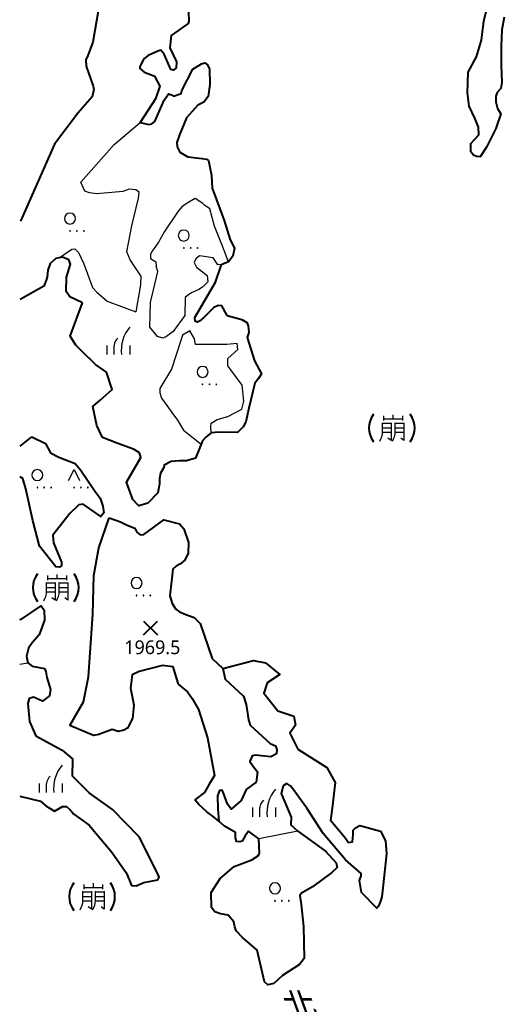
# Model space of a CAD drawing. Header units: metres. Extents: x 232867 to 235443, y 2535802 to 2538582.
# Drawn here: x 232878 to 233143, y 2537369 to 2537906 of the extents above; entities that cross this region are included whole.
import ezdxf
from ezdxf.enums import TextEntityAlignment as Align

# ---------------------------------------------------------------- set-up
doc = ezdxf.new("R2010")
doc.units = ezdxf.units.M
for name, color, linetype, lineweight in [('9510101', 5, 'Continuous', 20), ('9710500', 3, 'Continuous', 20), ('9710600', 3, 'Continuous', 20), ('9720000', 3, 'Continuous', 20)]:
    doc.layers.add(name, color=color, linetype=linetype, lineweight=lineweight)
doc.layers.add('9790201', color=34, linetype='145', lineweight=20, true_color=0xa55200)
doc.layers.add('9810200', color=7, linetype='Continuous')
doc.layers.add('9820205', color=34, linetype='Continuous', true_color=0xa55200)
doc.styles.add('LMP', font='')
doc.styles.get('LMP').set_extended_font_data('Microsoft JhengHei')
doc.linetypes.add('145', pattern='A,0,-7.5,[10,base.shx,S=1,R=0,X=0,Y=0]', length=7.5)

# ---------------------------------------------------------------- blocks, each defined once
blk = doc.blocks.new('98225')
at = {"lineweight": 0}
for points in [[(-4.3718, 4.121213), (-4.3718, 6.620776)], [(0.625848, 7.246036), (0.625848, 4.746473)], [(5.936866, 4.121213), (5.936866, 6.620776)], [(-6.557994, -7.127561), (-5.892824, -5.979033), (-5.403554, -4.744772), (-5.10201, -3.451385), (-4.997061, -2.128435), (-4.997061, -1.815065), (-4.997061, 2.87217)], [(-4.997061, 2.558801), (-0.311303, 2.558801), (-0.311303, -2.128435), (-0.311303, -6.81567), (-2.185606, -5.565149)], [(-4.997061, 0.059238), (-0.311303, 0.059238)], [(5.936866, 4.746473), (4.999714, 4.746473), (0.313957, 4.746473), (-4.3718, 4.746473)], [(-0.311303, 2.87217), (-0.311303, 2.558801)], [(0.313957, -7.127561), (0.979128, -5.979033), (1.468397, -4.744772), (1.769941, -3.451385), (1.876369, -2.128435), (1.876369, 2.558801), (1.876369, 2.87217)], [(1.876369, 2.558801), (6.560648, 2.558801)], [(1.876369, 0.059238), (6.560648, 0.059238)], [(6.560648, 2.87217), (6.560648, -1.815065), (6.560648, -6.503779), (6.560648, -6.81567), (4.999714, -5.565149)], [(-0.311303, -2.440326), (-4.997061, -2.440326)], [(6.560648, -2.440326), (1.876369, -2.440326)]]:
    blk.add_lwpolyline(points, dxfattribs=at)
for start, end in [(143.130102, 216.869898), (323.130102, 36.869898)]:
    blk.add_arc((0, 0), 12.5, start, end)
blk = doc.blocks.new('97132')
at = {"linetype": 'Continuous'}
for points in [[(-3.2, 6.8, 1), (2.8, 6.8, 1)], [(-0.4, 0, 1), (0, 0, 1)], [(3.35, 0, 1), (3.75, 0, 1)], [(7.1, 0, 1), (7.5, 0, 1)]]:
    blk.add_lwpolyline(points, format="xyb", close=True, dxfattribs=at)
blk = doc.blocks.new('97200')
at = {"linetype": 'Continuous'}
for points in [[(6.25, 15, 0.214635), (1.75, 0)], [(-0.25, 9, 0.201941), (-2.25, 5)]]:
    blk.add_lwpolyline(points, format="xyb", dxfattribs=at)
for points in [[(-6.25, 5), (-6.25, 0)], [(-2.25, 0), (-2.25, 5)], [(6.25, 5), (6.25, 0)]]:
    blk.add_lwpolyline(points, dxfattribs=at)
blk = doc.blocks.new('98120')
at = {"linetype": 'Continuous'}
for points in [[(-3.75, -3.75), (3.75, 3.75)], [(-3.75, 3.75), (3.75, -3.75)]]:
    blk.add_lwpolyline(points, dxfattribs=at)
blk = doc.blocks.new('97133')
at = {"linetype": 'Continuous'}
for points in [[(-13, 6.8, 1), (-7, 6.8, 1)], [(-10.2, 0, 1), (-9.8, 0, 1)], [(-6.45, 0, 1), (-6.05, 0, 1)], [(-2.7, 0, 1), (-2.3, 0, 1)], [(9.8, 0, 1), (10.2, 0, 1)], [(13.55, 0, 1), (13.95, 0, 1)], [(17.3, 0, 1), (17.7, 0, 1)]]:
    blk.add_lwpolyline(points, format="xyb", close=True, dxfattribs=at)
for points in [[(7, 3.8), (10, 9.8)], [(10, 9.8), (13, 3.8)]]:
    blk.add_lwpolyline(points, dxfattribs=at)

msp = doc.modelspace()

# ---------------------------------------------------------------- linework, layer by layer
at = {"layer": '9790201', "flags": 128}
for points in [[(232944.462497, 2537766.01094), (232938.595153, 2537774.81675), (232936.800006, 2537779.101838), (232939.498036, 2537793.28258), (232943.201484, 2537808.482382), (232943.435007, 2537811.771367), (232941.657692, 2537813.022234), (232938.116438, 2537813.248303), (232934.5841, 2537811.957261), (232920.43097, 2537810.838721), (232916.382548, 2537811.313815), (232913.848198, 2537812.306091), (232911.797239, 2537817.09497), (232929.881395, 2537837.713704), (232944.01386, 2537849.602411)], [(232988.850838, 2537782.337337), (232984.545427, 2537793.192059), (232981.962039, 2537802.528443), (232979.168904, 2537804.530213), (232978.151598, 2537805.533968), (232974.089802, 2537808.284728), (232970.561921, 2537806.23513), (232967.035527, 2537803.932681), (232964.774822, 2537801.386946), (232957.254989, 2537790.204076), (232954.002239, 2537784.363616), (232951.99586, 2537781.566942), (232950.492191, 2537779.279797), (232949.742585, 2537777.756948), (232949.755959, 2537775.481282), (232952.547608, 2537773.732364), (232952.755012, 2537771.324553)], [(232899.947009, 2537775.865108), (232906.879222, 2537780.557625), (232908.424187, 2537780.8271), (232910.498055, 2537778.780556), (232913.369006, 2537772.615562), (232918.082919, 2537759.762232), (232920.417512, 2537757.202102), (232926.116177, 2537752.347413), (232941.760363, 2537746.395858)], [(232992.245068, 2537773.779867), (232988.850838, 2537782.337337)], [(232988.460976, 2537772.307527), (232986.336466, 2537772.098216), (232983.796022, 2537775.856608), (232976.486128, 2537776.934603), (232974.355079, 2537775.281523), (232973.484687, 2537773.386137), (232974.758588, 2537770.877368), (232980.578064, 2537766.262334), (232980.850503, 2537762.738629), (232977.970567, 2537759.946603), (232975.963229, 2537758.672219), (232972.447078, 2537757.008662), (232970.564187, 2537755.98706), (232968.559057, 2537754.334932), (232968.36535, 2537744.385771), (232962.095821, 2537735.703794), (232958.38559, 2537733.106031), (232956.33551, 2537732.191125), (232953.504055, 2537733.069077), (232949.363745, 2537738.048603), (232949.670657, 2537751.544891), (232953.668658, 2537768.385871), (232952.755012, 2537771.324553)], [(232944.462497, 2537766.01094), (232944.234955, 2537761.142577), (232941.760363, 2537746.395858)], [(232982.763187, 2537680.567779), (232982.484843, 2537683.926199), (232982.732592, 2537685.737589), (232986.080307, 2537687.830947), (232991.7572, 2537689.424933), (232999.48799, 2537693.360986), (233000.495816, 2537697.76315), (232999.668433, 2537706.545957), (232993.416494, 2537714.770697), (232991.85198, 2537717.085372), (232991.829034, 2537720.96273), (232997.227584, 2537725.915136), (232996.94924, 2537729.273556), (232991.266228, 2537728.713532), (232974.208011, 2537728.584403), (232973.672739, 2537731.682376), (232971.062156, 2537736.057149), (232967.199056, 2537733.701387), (232966.182051, 2537730.850166), (232961.104677, 2537715.301606), (232954.705949, 2537704.654584), (232954.719717, 2537702.328169), (232955.770375, 2537699.4926), (232958.637886, 2537695.378274), (232961.24541, 2537691.520481), (232964.371379, 2537687.408111), (232967.763454, 2537682.005245), (232977.359297, 2537674.324876)], [(232878.462539, 2537554.450093), (232882.747771, 2537555.25496)], [(233030.038648, 2537463.458064), (233008.787259, 2537459.220472)]]:
    msp.add_lwpolyline(points, dxfattribs=at)
at = {"layer": '9820205', "flags": 128}
for points in [[(232926.726301, 2537921.053835), (232922.039699, 2537916.679055), (232921.326619, 2537911.342456), (232918.206205, 2537893.465521), (232915.520008, 2537886.254284), (232914.418432, 2537883.766326), (232914.685807, 2537880.420844), (232918.468791, 2537869.539058), (232918.85226, 2537867.55825), (232917.882576, 2537863.707492), (232910.245274, 2537854.971053), (232897.325101, 2537837.763934), (232887.654599, 2537816.118041), (232878.737331, 2537795.945188)], [(233142.552966, 2537907.070209), (233141.205503, 2537900.238494), (233140.755495, 2537891.26605), (233140.819318, 2537880.907924), (233141.255867, 2537871.563213), (233140.645294, 2537868.147833), (233138.637447, 2537865.985128), (233137.891217, 2537864.084616), (233137.910675, 2537860.92665), (233138.817469, 2537857.270099), (233140.603815, 2537854.378148), (233138.000183, 2537846.40001), (233132.757116, 2537836.254389), (233129.379234, 2537830.923208), (233127.357376, 2537831.034238), (233125.836118, 2537831.907002), (233124.309412, 2537833.663996), (233124.281392, 2537838.211466), (233128.673705, 2537842.918698), (233128.395385, 2537847.085301), (233126.470268, 2537851.997394), (233123.398176, 2537858.543029), (233122.469588, 2537865.736502), (233122.904808, 2537877.108999), (233127.401646, 2537885.354108), (233130.12459, 2537894.470069), (233131.323164, 2537904.96407), (233133.79036, 2537914.583395)], [(232970.341375, 2537909.970053), (232970.618924, 2537904.885729), (232970.253882, 2537903.642379), (232964.569545, 2537899.629525), (232960.862463, 2537896.996266), (232960.156764, 2537890.291742), (232963.922659, 2537882.752601), (232963.693164, 2537879.525331), (232962.212195, 2537878.149488), (232960.721186, 2537878.510395), (232957.074342, 2537886.918849), (232955.325148, 2537889.014632), (232953.715088, 2537888.506227), (232948.392924, 2537886.232937), (232946.046324, 2537884.354315), (232943.960778, 2537880.244602), (232943.843161, 2537879.127181), (232944.840754, 2537878.266308), (232946.211995, 2537877.16014), (232948.699162, 2537876.186466), (232951.808121, 2537874.969374), (232954.818112, 2537869.409466), (232952.500201, 2537862.568697), (232944.01386, 2537849.602411)], [(232944.01386, 2537849.602411), (232948.742402, 2537848.499288), (232950.502317, 2537849.01628), (232952.00598, 2537850.286854), (232957.227597, 2537861.785086), (232959.473526, 2537865.327838), (232961.114146, 2537864.710645), (232962.251827, 2537863.963729), (232966.399042, 2537865.380218), (232966.766496, 2537867.14588), (232972.742888, 2537878.77574), (232977.510866, 2537881.707966), (232979.270781, 2537882.224957), (232980.788425, 2537881.103154), (232981.809754, 2537878.718394), (232982.110155, 2537870.409933), (232981.14107, 2537863.854753), (232978.766278, 2537860.814706), (232975.502699, 2537859.02714), (232969.24651, 2537852.180132), (232965.522671, 2537842.959792), (232964.036667, 2537838.667266), (232964.17583, 2537836.401755), (232965.703776, 2537833.517147), (232970.000456, 2537830.905319), (232977.939206, 2537829.958), (232980.207211, 2537829.723314), (232981.218973, 2537828.975445), (232982.904477, 2537820.677459), (232983.321967, 2537813.880925), (232989.846824, 2537796.301445), (232993.056595, 2537785.748424), (232995.476271, 2537781.107677), (232994.493941, 2537776.818961), (232992.245068, 2537773.779867)], [(232899.947009, 2537775.865108), (232898.137382, 2537775.463086), (232895.047162, 2537772.721429), (232893.774132, 2537769.087439), (232893.278386, 2537765.329891), (232892.899957, 2537763.64429), (232891.623902, 2537760.528042), (232878.68873, 2537753.233715)], [(232912.579883, 2537751.366903), (232905.766361, 2537754.551357), (232903.678223, 2537757.512699), (232903.890919, 2537765.410223), (232906.050227, 2537772.416394), (232905.129906, 2537774.868811), (232901.756635, 2537776.26713), (232899.947009, 2537775.865108)], [(232991.478365, 2537744.539658), (232988.590806, 2537749.713398), (232986.511434, 2537749.957435), (232984.179961, 2537748.900664), (232978.75766, 2537743.40423), (232976.432291, 2537741.308385), (232975.13669, 2537740.779015), (232974.094714, 2537741.290687), (232973.822775, 2537743.366869), (232985.138005, 2537762.676261), (232988.460976, 2537772.307527)], [(232992.245068, 2537773.779867), (232989.1052, 2537772.370997), (232988.460976, 2537772.307527)], [(232922.307953, 2537698.38864), (232928.858521, 2537704.059436), (232925.685289, 2537713.647274), (232919.687065, 2537717.758343), (232912.110618, 2537725.234604), (232908.975536, 2537728.32823), (232905.829772, 2537733.240235), (232912.579883, 2537751.366903)], [(232991.478365, 2537744.539658), (232999.543753, 2537742.2627), (233002.150217, 2537740.723753), (233002.940092, 2537738.911273), (233003.221187, 2537735.27648), (233002.45878, 2537732.413127), (233006.429517, 2537719.713966), (233010.10695, 2537712.727746), (233008.563825, 2537710.118262), (233006.501239, 2537707.504846), (233003.204092, 2537693.97132), (233001.689961, 2537686.426234), (233000.146837, 2537683.816751), (232997.04838, 2537680.675932), (232987.177084, 2537680.860977), (232982.763187, 2537680.567779)], [(232938.395873, 2537672.293297), (232931.887999, 2537674.727224), (232923.556776, 2537678.04129), (232920.401856, 2537684.511906), (232918.262969, 2537694.886915), (232922.307953, 2537698.38864)], [(232884.996594, 2537678.411131), (232892.375679, 2537674.622933), (232895.260455, 2537669.59177), (232899.667352, 2537667.20849), (232908.693106, 2537663.761713), (232911.56892, 2537660.268355), (232919.545122, 2537648.465172), (232922.201296, 2537644.970151), (232923.764387, 2537640.588066), (232924.225433, 2537636.856722), (232922.699471, 2537634.867898), (232912.99559, 2537641.604982), (232910.580823, 2537641.366996), (232905.776894, 2537636.497293), (232896.4002, 2537624.782373), (232896.863807, 2537620.611656), (232901.098435, 2537610.098311), (232901.109958, 2537608.121132), (232900.016876, 2537607.234068), (232898.038829, 2537607.438782), (232889.186625, 2537618.795938), (232885.590434, 2537632.829258), (232881.673533, 2537650.0245), (232880.185905, 2537655.63673), (232878.578785, 2537656.610269)], [(232878.597706, 2537673.239069), (232884.996594, 2537678.411131)], [(232982.763187, 2537680.567779), (232979.919882, 2537678.208232), (232978.113975, 2537676.116319), (232977.359297, 2537674.324876)], [(232977.359297, 2537674.324876), (232976.576954, 2537672.467761), (232974.272949, 2537666.735156), (232969.337423, 2537665.301127), (232965.398967, 2537665.188696), (232960.89799, 2537664.851287), (232957.152082, 2537662.968614), (232956.899981, 2537661.667805), (232955.100178, 2537658.536818), (232954.597502, 2537655.675432), (232954.615814, 2537652.558209), (232954.472851, 2537651.896194)], [(232942.585617, 2537641.499174), (232940.119723, 2537644.135498), (232936.68676, 2537653.72137), (232944.400857, 2537667.028556), (232943.606405, 2537669.620342), (232940.738684, 2537671.417092), (232938.395873, 2537672.293297)], [(232954.472851, 2537651.896194), (232953.60436, 2537647.874511), (232948.183585, 2537642.118309), (232943.256331, 2537640.782104), (232942.585617, 2537641.499174)], [(232905.72221, 2537521.020606), (232913.243161, 2537533.951874), (232915.923016, 2537547.612822), (232918.334877, 2537581.631261), (232918.870864, 2537602.792344), (232921.550718, 2537617.792603), (232927.148304, 2537634.199407)], [(232927.148304, 2537634.199407), (232933.257498, 2537632.096572), (232936.933854, 2537630.236913), (232941.123494, 2537628.516101), (232942.235419, 2537626.325883), (232944.001545, 2537625.020078), (232945.979692, 2537625.035066), (232956.922758, 2537633.033093), (232965.507683, 2537630.899495), (232967.940964, 2537628.27956), (232970.402747, 2537620.822825), (232970.217931, 2537614.885088), (232968.481602, 2537611.13424), (232966.075527, 2537609.137231), (232963.665565, 2537607.799785), (232961.916281, 2537606.247481), (232960.243431, 2537591.723762), (232961.586811, 2537587.556519), (232963.583095, 2537584.493543), (232965.57031, 2537582.96955), (232968.87629, 2537581.455548), (232973.501035, 2537579.951538), (232976.817379, 2537576.6787), (232983.304117, 2537557.599653), (232989.167028, 2537551.998902), (232990.404894, 2537546.220509), (233000.35004, 2537537.061559), (233001.915804, 2537532.456271), (233003.064004, 2537524.110127), (233003.960022, 2537521.25868), (233015.00932, 2537511.228638), (233017.874417, 2537509.93116), (233018.545458, 2537507.957466), (233018.339915, 2537505.537401), (233015.271866, 2537503.975105), (233006.914508, 2537504.791241), (233005.157451, 2537504.558065), (233003.856824, 2537501.47011), (233005.409633, 2537499.063367), (233008.066595, 2537495.785534), (233007.221102, 2537490.062655), (233001.749568, 2537486.063642), (232999.147018, 2537480.107587), (232993.679371, 2537475.44901), (232991.685678, 2537478.072276), (232989.451463, 2537484.211549), (232988.783012, 2537485.745534), (232987.245749, 2537485.514023), (232986.16362, 2537482.647588), (232986.426166, 2537475.394055), (232986.87824, 2537468.799136)], [(232878.4902, 2537578.759288), (232879.314887, 2537578.956151), (232890.035032, 2537586.287323), (232891.806241, 2537583.88408), (232891.838249, 2537578.391917), (232889.02901, 2537570.461575), (232885.101084, 2537566.0379), (232883.140961, 2537563.167002), (232882.068364, 2537558.764954), (232882.747771, 2537555.25496), (232885.175341, 2537553.296081), (232891.991885, 2537552.029534), (232892.659769, 2537550.496719), (232893.118255, 2537547.204748), (232895.133431, 2537540.629125), (232894.714634, 2537537.110813), (232890.777746, 2537534.224943), (232885.928133, 2537536.430427), (232883.515969, 2537535.730415), (232882.737863, 2537532.930341), (232883.813258, 2537523.187382), (232887.15396, 2537515.303621), (232901.476697, 2537507.50304), (232907.431234, 2537502.7093)], [(232989.167028, 2537551.998902), (233005.755832, 2537556.498419), (233012.32196, 2537555.236034), (233020.230712, 2537548.735255), (233013.260882, 2537544.308629), (233011.545501, 2537538.60968), (233019.035078, 2537529.044058), (233027.797652, 2537526.048795), (233028.700471, 2537521.244448), (233025.665676, 2537516.847642), (233030.089512, 2537508.13355), (233045.888964, 2537498.193519), (233050.310222, 2537489.916788), (233048.643839, 2537475.907974), (233047.808068, 2537469.340929), (233055.409724, 2537460.25349), (233057.691083, 2537457.326721), (233059.726788, 2537457.568629), (233060.154646, 2537461.648281), (233060.140852, 2537463.912847), (233061.490633, 2537465.281888), (233063.747164, 2537466.431338), (233075.083611, 2537463.346782), (233077.831448, 2537458.158881), (233078.326893, 2537451.142159), (233076.402913, 2537432.557266), (233075.75423, 2537427.57007), (233075.088995, 2537425.300354), (233073.973833, 2537422.574291), (233073.075359, 2537421.43514), (233064.648263, 2537429.976973), (233063.702892, 2537436.537348), (233064.59309, 2537439.035237), (233064.584814, 2537440.393977), (233055.938273, 2537447.801809), (233043.853831, 2537462.204046), (233034.942325, 2537475.950947), (233026.268197, 2537487.887911), (233023.995115, 2537489.45594), (233021.966306, 2537488.08175), (233020.85942, 2537483.996947), (233026.370267, 2537471.130121), (233026.170132, 2537466.825729), (233030.038648, 2537463.458064)], [(232964.737995, 2537543.505156), (232964.810828, 2537544.038546), (232962.039542, 2537553.07621), (232956.150493, 2537553.710945), (232943.49461, 2537550.444415), (232939.657818, 2537548.603577), (232938.796586, 2537541.350098), (232939.966921, 2537535.017897), (232940.66388, 2537532.079111), (232939.802648, 2537524.825632), (232937.11826, 2537519.596529), (232935.088072, 2537518.448795), (232932.149754, 2537517.747108), (232928.747716, 2537518.85364), (232921.521301, 2537516.081224), (232918.581604, 2537515.605994), (232905.72221, 2537521.020606)], [(232964.737995, 2537543.505156), (232969.817874, 2537539.366223), (232972.477427, 2537535.64868), (232975.809317, 2537529.737588), (232980.735473, 2537514.38441), (232984.59375, 2537493.746397), (232981.732155, 2537489.119237), (232979.121832, 2537484.482309), (232973.799442, 2537480.469472)], [(232878.380754, 2537482.575069), (232889.680934, 2537479.855821), (232892.589781, 2537477.201487), (232897.282213, 2537474.335638), (232901.727482, 2537476.813442), (232903.955695, 2537476.827437), (232905.969201, 2537475.058347), (232907.985748, 2537472.621126), (232911.785881, 2537469.97239), (232916.25752, 2537466.65972), (232928.579629, 2537452.037793), (232936.653934, 2537440.507225), (232939.358215, 2537433.842702), (232941.810264, 2537433.635385), (232946.035755, 2537435.443658), (232953.605593, 2537436.827502), (232954.489779, 2537438.392073), (232953.139667, 2537441.278913), (232943.471129, 2537460.371844), (232928.919793, 2537475.202487), (232916.177397, 2537484.253852), (232907.222963, 2537493.329007), (232907.431234, 2537502.7093)], [(232986.87824, 2537468.799136), (232983.813696, 2537471.486744), (232980.403382, 2537473.952016), (232976.078042, 2537477.995617), (232973.799442, 2537480.469472)], [(233008.787259, 2537459.220472), (233003.102484, 2537463.480229), (233001.306915, 2537460.975472), (232999.740447, 2537458.019519), (232998.385149, 2537457.556305), (232996.573028, 2537457.769028), (232996.107928, 2537459.803704), (232996.089997, 2537462.74764), (232989.958053, 2537466.098137), (232986.87824, 2537468.799136)], [(233030.038648, 2537463.458064), (233045.044856, 2537452.474995), (233050.968388, 2537446.178845), (233051.436246, 2537443.691255), (233048.510342, 2537440.951458), (233037.919131, 2537433.171246), (233032.05491, 2537429.729762), (233031.157815, 2537428.364155), (233031.867188, 2537423.38726), (233033.072006, 2537411.393643), (233033.404557, 2537393.9582), (233030.934098, 2537390.768923), (233021.689908, 2537384.810665), (233016.962918, 2537380.471937), (233013.571915, 2537379.766816), (233011.751518, 2537381.338279), (233007.798863, 2537398.519797), (232999.834108, 2537405.479866), (232996.416898, 2537409.077421), (232995.724076, 2537411.336837), (232995.028496, 2537414.049166), (232992.063971, 2537417.650155), (232987.759321, 2537418.296906), (232984.809969, 2537419.406872), (232982.984055, 2537421.884161), (232982.708056, 2537430.034882), (232987.642079, 2537437.545719), (232995.297731, 2537444.17133), (233005.008399, 2537447.868456), (233008.61609, 2537450.16049), (233009.060499, 2537451.522663), (233008.787259, 2537459.220472)]]:
    msp.add_lwpolyline(points, dxfattribs=at)

# ---------------------------------------------------------------- block references
at = {"layer": '9710500'}
for p in [(232905.9987, 2537790.5279), (232968.0316, 2537781.2557), (232978.276, 2537706.9393), (232942.28503, 2537591.899949), (233017.754, 2537425.4623)]:
    msp.add_blockref('97132', p, dxfattribs=at)
at = {"layer": '9710600'}
msp.add_blockref('97133', (232898.020501, 2537650.685214), dxfattribs=at)
at = {"layer": '9720000'}
for p in [(232932.16102, 2537723.167268), (232895.305098, 2537484.447524), (233011.566438, 2537471.251234)]:
    msp.add_blockref('97200', p, dxfattribs=at)
at = {"layer": '9810200'}
msp.add_blockref('98120', (232949.688, 2537574.2167, 1969.532392), dxfattribs=at)
at = {"layer": '9820205'}
for p in [(233081.215, 2537683.1761), (232898.0566, 2537596.1378), (232917.8345, 2537427.7739)]:
    msp.add_blockref('98225', p, dxfattribs=at)

# ---------------------------------------------------------------- texts
at = {"layer": '9510101', "style": 'LMP', "oblique": 340}
msp.add_text('北', height=13, dxfattribs=at).set_placement((233033.697198, 2537368.711929), align=Align.MIDDLE)
at = {"layer": '9810200', "style": 'LMP'}
msp.add_text('1969.5', height=7.5, dxfattribs=at).set_placement((232935.406138, 2537559.911636, 1969.532392))

doc.saveas('drawing.dxf')
